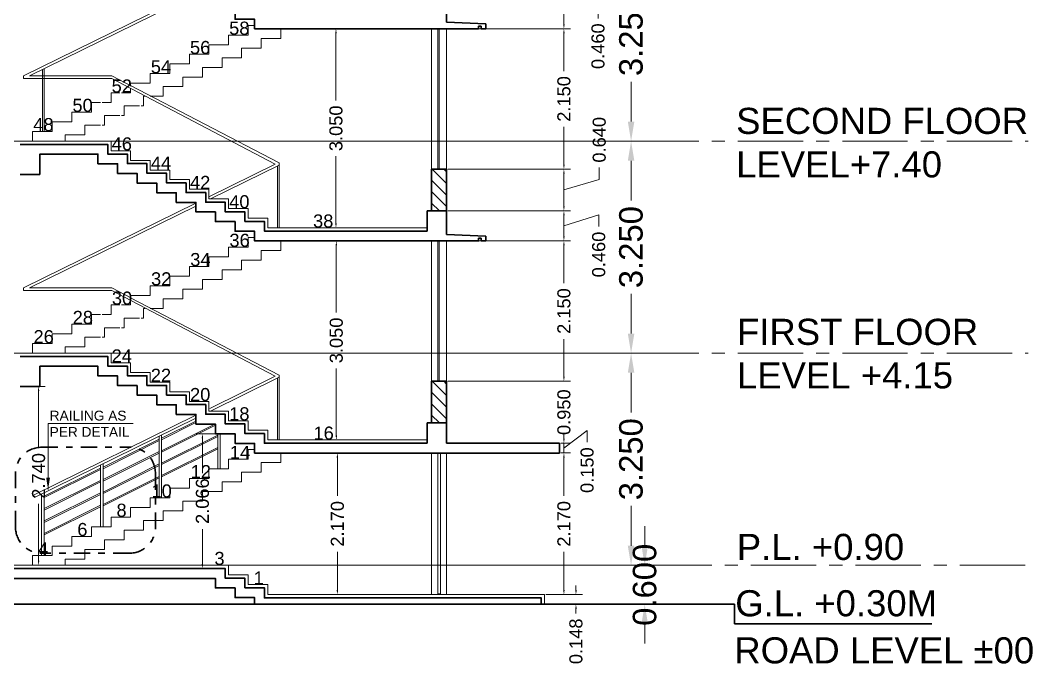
# Model space of a CAD drawing. Header units: millimetres. Extents: x 1898 to 3725, y 783 to 1532.
# Drawn here: x 2541.72 to 2557.22, y 918.64 to 928.5 of the extents above; entities that cross this region are included whole.
import ezdxf

# ---------------------------------------------------------------- set-up
doc = ezdxf.new("R2010")
doc.units = ezdxf.units.MM
doc.linetypes.add('CENTER', pattern=[2, 1.25, -0.25, 0.25, -0.25])
doc.linetypes.add('DASHDOT', pattern=[1, 0.5, -0.25, 0, -0.25])
doc.layers.get('Defpoints').update_dxf_attribs({"lineweight": 15})
for name, color, linetype, lineweight in [('DIM', 6, 'Continuous', 18), ('Door', 54, 'Continuous', 18), ('flooring', 1, 'Continuous', 18), ('GRID', 134, 'CENTER', 18), ('Hatch', 43, 'Continuous', 13), ('Railing', 23, 'Continuous', 13), ('rcc', 5, 'Continuous', 30), ('STAIRS', 10, 'Continuous', 18), ('TEXT', 7, 'Continuous', 15), ('Wall', 7, 'Continuous', 30), ('Window', 150, 'Continuous', 15), ('Window-Wall', 7, 'Continuous', 18)]:
    doc.layers.add(name, color=color, linetype=linetype, lineweight=lineweight)
doc.styles.add('DIM', font='arial.ttf', dxfattribs={"height": 0.5})
doc.styles.get("Standard").update_dxf_attribs({"font": 'arial.ttf', "height": 0.2})
doc.styles.add('Tabrej', font='arial.ttf')
doc.dimstyles.new('Current Dim style', dxfattribs={"dimscale": 0.3, "dimtxt": 0.2, "dimasz": 2, "dimexe": 0.18, "dimexo": 1, "dimgap": 0.09, "dimtad": 0, "dimzin": 0, "dimdsep": 46, "dimtxsty": 'Standard', "dimcen": 0.09, "dimclrd": 256, "dimclre": 256, "dimclrt": 7, "dimadec": 0, "dimazin": 0, "dimtfac": 1, "dimtofl": 0, "dimtmove": 2, "dimatfit": 3, "dimfxl": 0, "dimtolj": 1, "dimtzin": 0, "dimlwd": -1, "dimlwe": -1, "dimarcsym": 0})
doc.dimstyles.new('DIMEN', dxfattribs={"dimtxt": 0.3, "dimasz": 0.25, "dimexe": 0.18, "dimexo": 0.0625, "dimgap": 0.09, "dimtad": 0, "dimdec": 3, "dimzin": 0, "dimdsep": 46, "dimtxsty": 'Tabrej', "dimcen": 0, "dimclrd": 256, "dimclre": 256, "dimclrt": 7, "dimadec": 0, "dimazin": 0, "dimtfac": 1, "dimtdec": 3, "dimtofl": 0, "dimtmove": 0, "dimatfit": 1, "dimfxl": 0, "dimtolj": 1, "dimtzin": 0, "dimlwd": -1, "dimlwe": -1, "dimarcsym": 0})
doc.dimstyles.get("Standard").update_dxf_attribs({"dimtxt": 0.2, "dimasz": 0.07, "dimexe": 0.1, "dimexo": 0.02, "dimgap": 0.09, "dimtad": 0, "dimdec": 3, "dimzin": 0, "dimdsep": 46, "dimtxsty": 'Standard', "dimcen": 0.09, "dimclrd": 3, "dimclre": 3, "dimclrt": 7, "dimadec": 0, "dimazin": 0, "dimtfac": 1, "dimtdec": 3, "dimtofl": 0, "dimtmove": 0, "dimatfit": 3, "dimfxl": 0, "dimtolj": 1, "dimtzin": 0, "dimlwd": -1, "dimlwe": -1, "dimarcsym": 0})

# ---------------------------------------------------------------- blocks, each defined once
blk = doc.blocks.new('*D216')
at = {"layer": 'Defpoints', "color": 0, "lineweight": 15, "transparency": 16777216}
for p in [(2549.748, 919.697), (2550.228, 919.697), (2549.748, 919.549)]:
    blk.add_point(p, dxfattribs=at)
at = {"layer": 'DIM', "color": 3, "transparency": 16777216}
for p, q in [((2550.228, 919.767), (2550.228, 919.837)), ((2549.768, 919.697), (2550.328, 919.697)), ((2549.768, 919.549), (2550.328, 919.549)), ((2550.228, 919.479), (2550.228, 919.409))]:
    blk.add_line(p, q, dxfattribs=at)
at = {"layer": 'DIM', "color": 3, "lineweight": 15, "transparency": 16777216}
for points in [[(2550.217, 919.767), (2550.24, 919.767), (2550.228, 919.697)], [(2550.217, 919.479), (2550.24, 919.479), (2550.228, 919.549)]]:
    blk.add_solid(points, dxfattribs=at)
at = {"layer": 'DIM', "color": 7, "transparency": 16777216, "insert": (2550.228, 918.982), "char_height": 0.2, "attachment_point": 5, "rotation": 90}
blk.add_mtext('\\A1;0.148', dxfattribs=at)
blk = doc.blocks.new('*D217')
at = {"layer": 'Defpoints', "color": 0, "lineweight": 15, "transparency": 16777216}
for p in [(2549.978, 921.868), (2550.044, 921.868), (2549.748, 919.697)]:
    blk.add_point(p, dxfattribs=at)
at = {"layer": 'DIM', "color": 3, "transparency": 16777216}
for p, q in [((2549.998, 921.868), (2550.144, 921.868)), ((2550.044, 921.798), (2550.044, 921.211)), ((2550.044, 919.767), (2550.044, 920.353)), ((2549.768, 919.697), (2550.144, 919.697))]:
    blk.add_line(p, q, dxfattribs=at)
at = {"layer": 'DIM', "color": 3, "lineweight": 15, "transparency": 16777216}
for points in [[(2550.032, 921.798), (2550.055, 921.798), (2550.044, 921.868)], [(2550.032, 919.767), (2550.055, 919.767), (2550.044, 919.697)]]:
    blk.add_solid(points, dxfattribs=at)
at = {"layer": 'DIM', "color": 7, "transparency": 16777216, "insert": (2550.044, 920.782), "char_height": 0.2, "attachment_point": 5, "rotation": 90}
blk.add_mtext('\\A1;2.170', dxfattribs=at)
blk = doc.blocks.new('*D218')
at = {"layer": 'Defpoints', "color": 0, "lineweight": 15, "transparency": 16777216}
for p in [(2549.978, 922.018), (2550.044, 922.018), (2549.978, 921.868)]:
    blk.add_point(p, dxfattribs=at)
at = {"layer": 'DIM', "color": 3, "transparency": 16777216}
for p, q in [((2550.044, 921.943), (2550.399, 922.213)), ((2550.044, 922.088), (2550.044, 922.158)), ((2550.399, 922.213), (2550.399, 922.033)), ((2549.998, 922.018), (2550.144, 922.018)), ((2550.044, 921.868), (2550.044, 922.018)), ((2549.998, 921.868), (2550.144, 921.868)), ((2550.044, 921.798), (2550.044, 921.728))]:
    blk.add_line(p, q, dxfattribs=at)
at = {"layer": 'DIM', "color": 3, "lineweight": 15, "transparency": 16777216}
for points in [[(2550.032, 922.088), (2550.055, 922.088), (2550.044, 922.018)], [(2550.032, 921.798), (2550.055, 921.798), (2550.044, 921.868)]]:
    blk.add_solid(points, dxfattribs=at)
at = {"layer": 'DIM', "color": 7, "transparency": 16777216, "insert": (2550.399, 921.605), "char_height": 0.2, "attachment_point": 5, "rotation": 90}
blk.add_mtext('\\A1;0.150', dxfattribs=at)
blk = doc.blocks.new('*D219')
at = {"layer": 'Defpoints', "color": 0, "lineweight": 15, "transparency": 16777216}
for p in [(2548.248, 922.968), (2550.044, 922.968), (2549.978, 922.018)]:
    blk.add_point(p, dxfattribs=at)
at = {"layer": 'DIM', "color": 3, "transparency": 16777216}
for p, q in [((2550.044, 923.038), (2550.044, 923.108)), ((2548.268, 922.968), (2550.144, 922.968)), ((2549.998, 922.018), (2550.144, 922.018)), ((2550.044, 921.948), (2550.044, 921.878))]:
    blk.add_line(p, q, dxfattribs=at)
at = {"layer": 'DIM', "color": 3, "lineweight": 15, "transparency": 16777216}
for points in [[(2550.032, 923.038), (2550.055, 923.038), (2550.044, 922.968)], [(2550.032, 921.948), (2550.055, 921.948), (2550.044, 922.018)]]:
    blk.add_solid(points, dxfattribs=at)
at = {"layer": 'DIM', "color": 7, "transparency": 16777216, "insert": (2550.044, 922.493), "char_height": 0.2, "attachment_point": 5, "rotation": 90}
blk.add_mtext('\\A1;0.950', dxfattribs=at)
blk = doc.blocks.new('*D220')
at = {"layer": 'Defpoints', "color": 0, "lineweight": 15, "transparency": 16777216}
for p in [(2548.248, 925.118), (2550.044, 925.118), (2548.248, 922.968)]:
    blk.add_point(p, dxfattribs=at)
at = {"layer": 'DIM', "color": 3, "transparency": 16777216}
for p, q in [((2548.268, 925.118), (2550.144, 925.118)), ((2550.044, 925.048), (2550.044, 924.471)), ((2550.044, 923.038), (2550.044, 923.614)), ((2548.268, 922.968), (2550.144, 922.968))]:
    blk.add_line(p, q, dxfattribs=at)
at = {"layer": 'DIM', "color": 3, "lineweight": 15, "transparency": 16777216}
for points in [[(2550.032, 925.048), (2550.055, 925.048), (2550.044, 925.118)], [(2550.032, 923.038), (2550.055, 923.038), (2550.044, 922.968)]]:
    blk.add_solid(points, dxfattribs=at)
at = {"layer": 'DIM', "color": 7, "transparency": 16777216, "insert": (2550.044, 924.043), "char_height": 0.2, "attachment_point": 5, "rotation": 90}
blk.add_mtext('\\A1;2.150', dxfattribs=at)
blk = doc.blocks.new('*D221')
at = {"layer": 'Defpoints', "color": 0, "lineweight": 15, "transparency": 16777216}
for p in [(2548.248, 925.578), (2550.044, 925.578), (2548.248, 925.118)]:
    blk.add_point(p, dxfattribs=at)
at = {"layer": 'DIM', "color": 3, "transparency": 16777216}
for p, q in [((2548.268, 925.578), (2550.144, 925.578)), ((2550.044, 925.348), (2550.577, 925.516)), ((2550.044, 925.188), (2550.044, 925.508)), ((2550.577, 925.516), (2550.577, 925.336)), ((2548.268, 925.118), (2550.144, 925.118))]:
    blk.add_line(p, q, dxfattribs=at)
at = {"layer": 'DIM', "color": 3, "lineweight": 15, "transparency": 16777216}
for points in [[(2550.032, 925.508), (2550.055, 925.508), (2550.044, 925.578)], [(2550.032, 925.188), (2550.055, 925.188), (2550.044, 925.118)]]:
    blk.add_solid(points, dxfattribs=at)
at = {"layer": 'DIM', "color": 7, "transparency": 16777216, "insert": (2550.577, 924.909), "char_height": 0.2, "attachment_point": 5, "rotation": 90}
blk.add_mtext('\\A1;0.460', dxfattribs=at)
blk = doc.blocks.new('*D222')
at = {"layer": 'Defpoints', "color": 0, "lineweight": 15, "transparency": 16777216}
for p in [(2548.248, 926.218), (2550.044, 926.218), (2548.248, 925.578)]:
    blk.add_point(p, dxfattribs=at)
at = {"layer": 'DIM', "color": 3, "transparency": 16777216}
for p, q in [((2548.268, 926.218), (2550.144, 926.218)), ((2550.585, 926.06), (2550.585, 926.24)), ((2550.044, 925.648), (2550.044, 926.148)), ((2550.044, 925.898), (2550.585, 926.06)), ((2548.268, 925.578), (2550.144, 925.578))]:
    blk.add_line(p, q, dxfattribs=at)
at = {"layer": 'DIM', "color": 3, "lineweight": 15, "transparency": 16777216}
for points in [[(2550.032, 926.148), (2550.055, 926.148), (2550.044, 926.218)], [(2550.032, 925.648), (2550.055, 925.648), (2550.044, 925.578)]]:
    blk.add_solid(points, dxfattribs=at)
at = {"layer": 'DIM', "color": 7, "transparency": 16777216, "insert": (2550.585, 926.667), "char_height": 0.2, "attachment_point": 5, "rotation": 90}
blk.add_mtext('\\A1;0.640', dxfattribs=at)
blk = doc.blocks.new('*D223')
at = {"layer": 'Defpoints', "color": 0, "lineweight": 15, "transparency": 16777216}
for p in [(2548.248, 928.368), (2550.044, 928.368), (2548.248, 926.218)]:
    blk.add_point(p, dxfattribs=at)
at = {"layer": 'DIM', "color": 3, "transparency": 16777216}
for p, q in [((2548.268, 928.368), (2550.144, 928.368)), ((2550.044, 928.298), (2550.044, 927.721)), ((2550.044, 926.288), (2550.044, 926.864)), ((2548.268, 926.218), (2550.144, 926.218))]:
    blk.add_line(p, q, dxfattribs=at)
at = {"layer": 'DIM', "color": 3, "lineweight": 15, "transparency": 16777216}
for points in [[(2550.032, 928.298), (2550.055, 928.298), (2550.044, 928.368)], [(2550.032, 926.288), (2550.055, 926.288), (2550.044, 926.218)]]:
    blk.add_solid(points, dxfattribs=at)
at = {"layer": 'DIM', "color": 7, "transparency": 16777216, "insert": (2550.044, 927.293), "char_height": 0.2, "attachment_point": 5, "rotation": 90}
blk.add_mtext('\\A1;2.150', dxfattribs=at)
blk = doc.blocks.new('*D224')
at = {"layer": 'Defpoints', "color": 0, "lineweight": 15, "transparency": 16777216}
for p in [(2548.248, 928.828), (2550.044, 928.828), (2548.248, 928.368)]:
    blk.add_point(p, dxfattribs=at)
at = {"layer": 'DIM', "color": 3, "transparency": 16777216}
for p, q in [((2548.268, 928.828), (2550.144, 928.828)), ((2550.044, 928.438), (2550.044, 928.758)), ((2550.044, 928.598), (2550.566, 928.708)), ((2550.566, 928.708), (2550.566, 928.528)), ((2548.268, 928.368), (2550.144, 928.368))]:
    blk.add_line(p, q, dxfattribs=at)
at = {"layer": 'DIM', "color": 3, "lineweight": 15, "transparency": 16777216}
for points in [[(2550.032, 928.758), (2550.055, 928.758), (2550.044, 928.828)], [(2550.032, 928.438), (2550.055, 928.438), (2550.044, 928.368)]]:
    blk.add_solid(points, dxfattribs=at)
at = {"layer": 'DIM', "color": 7, "transparency": 16777216, "insert": (2550.566, 928.101), "char_height": 0.2, "attachment_point": 5, "rotation": 90}
blk.add_mtext('\\A1;0.460', dxfattribs=at)
blk = doc.blocks.new('*D231')
at = {"layer": 'Defpoints', "color": 0, "lineweight": 15, "transparency": 16777216}
for p in [(2544.908, 920.147), (2551.281, 920.147), (2550.775, 919.549)]:
    blk.add_point(p, dxfattribs=at)
at = {"layer": 'DIM', "transparency": 16777216}
for p, q in [((2551.281, 920.447), (2551.281, 920.747)), ((2544.983, 920.147), (2551.497, 920.147)), ((2550.85, 919.549), (2551.497, 919.549)), ((2551.281, 919.249), (2551.281, 918.949))]:
    blk.add_line(p, q, dxfattribs=at)
at = {"layer": 'DIM', "lineweight": 15, "transparency": 16777216}
for points in [[(2551.231, 920.447), (2551.331, 920.447), (2551.281, 920.147)], [(2551.231, 919.249), (2551.331, 919.249), (2551.281, 919.549)]]:
    blk.add_solid(points, dxfattribs=at)
at = {"layer": 'DIM', "color": 7, "transparency": 16777216, "insert": (2551.281, 919.848), "char_height": 0.36, "attachment_point": 5, "rotation": 90, "style": 'Tabrej'}
blk.add_mtext('\\A1;0.600', dxfattribs=at)
blk = doc.blocks.new('*D238')
at = {"layer": 'Defpoints', "color": 0, "lineweight": 15, "transparency": 16777216}
for p in [(2546.518, 928.368), (2546.518, 925.318), (2546.553, 925.318)]:
    blk.add_point(p, dxfattribs=at)
at = {"layer": 'DIM', "color": 3, "transparency": 16777216}
for p, q in [((2546.538, 928.368), (2546.653, 928.368)), ((2546.553, 928.298), (2546.553, 927.27)), ((2546.553, 925.388), (2546.553, 926.415)), ((2546.538, 925.318), (2546.653, 925.318))]:
    blk.add_line(p, q, dxfattribs=at)
at = {"layer": 'DIM', "color": 3, "lineweight": 15, "transparency": 16777216}
for points in [[(2546.541, 928.298), (2546.564, 928.298), (2546.553, 928.368)], [(2546.541, 925.388), (2546.564, 925.388), (2546.553, 925.318)]]:
    blk.add_solid(points, dxfattribs=at)
at = {"layer": 'DIM', "color": 7, "transparency": 16777216, "insert": (2546.553, 926.843), "char_height": 0.2, "attachment_point": 5, "rotation": 90}
blk.add_mtext('\\A1;3.050', dxfattribs=at)
blk = doc.blocks.new('*D239')
at = {"layer": 'Defpoints', "color": 0, "lineweight": 15, "transparency": 16777216}
for p in [(2546.552, 925.118), (2546.552, 922.068), (2546.558, 922.068)]:
    blk.add_point(p, dxfattribs=at)
at = {"layer": 'DIM', "color": 3, "transparency": 16777216}
for p, q in [((2546.572, 925.118), (2546.658, 925.118)), ((2546.558, 925.048), (2546.558, 924.02)), ((2546.558, 922.138), (2546.558, 923.165)), ((2546.572, 922.068), (2546.658, 922.068))]:
    blk.add_line(p, q, dxfattribs=at)
at = {"layer": 'DIM', "color": 3, "lineweight": 15, "transparency": 16777216}
for points in [[(2546.547, 925.048), (2546.57, 925.048), (2546.558, 925.118)], [(2546.547, 922.138), (2546.57, 922.138), (2546.558, 922.068)]]:
    blk.add_solid(points, dxfattribs=at)
at = {"layer": 'DIM', "color": 7, "transparency": 16777216, "insert": (2546.558, 923.593), "char_height": 0.2, "attachment_point": 5, "rotation": 90}
blk.add_mtext('\\A1;3.050', dxfattribs=at)
blk = doc.blocks.new('*D240')
at = {"layer": 'Defpoints', "color": 0, "lineweight": 15, "transparency": 16777216}
for p in [(2544.508, 922.163), (2544.858, 922.163), (2544.858, 920.097)]:
    blk.add_point(p, dxfattribs=at)
at = {"layer": 'DIM', "color": 3, "transparency": 16777216}
for p, q in [((2544.838, 922.163), (2544.408, 922.163)), ((2544.508, 922.093), (2544.508, 921.559)), ((2544.508, 920.167), (2544.508, 920.701)), ((2544.838, 920.097), (2544.408, 920.097))]:
    blk.add_line(p, q, dxfattribs=at)
at = {"layer": 'DIM', "color": 3, "lineweight": 15, "transparency": 16777216}
for points in [[(2544.496, 922.093), (2544.519, 922.093), (2544.508, 922.163)], [(2544.496, 920.167), (2544.519, 920.167), (2544.508, 920.097)]]:
    blk.add_solid(points, dxfattribs=at)
at = {"layer": 'DIM', "color": 7, "transparency": 16777216, "insert": (2544.508, 921.13), "char_height": 0.2, "attachment_point": 5, "rotation": 90}
blk.add_mtext('\\A1;2.066', dxfattribs=at)
blk = doc.blocks.new('*D241')
at = {"layer": 'Defpoints', "color": 0, "lineweight": 15, "transparency": 16777216}
for p in [(2546.567, 921.868), (2546.567, 919.697), (2546.575, 919.697)]:
    blk.add_point(p, dxfattribs=at)
at = {"layer": 'DIM', "color": 3, "transparency": 16777216}
for p, q in [((2546.587, 921.868), (2546.675, 921.868)), ((2546.575, 921.798), (2546.575, 921.211)), ((2546.575, 919.767), (2546.575, 920.353)), ((2546.587, 919.697), (2546.675, 919.697))]:
    blk.add_line(p, q, dxfattribs=at)
at = {"layer": 'DIM', "color": 3, "lineweight": 15, "transparency": 16777216}
for points in [[(2546.563, 921.798), (2546.586, 921.798), (2546.575, 921.868)], [(2546.563, 919.767), (2546.586, 919.767), (2546.575, 919.697)]]:
    blk.add_solid(points, dxfattribs=at)
at = {"layer": 'DIM', "color": 7, "transparency": 16777216, "insert": (2546.575, 920.782), "char_height": 0.2, "attachment_point": 5, "rotation": 90}
blk.add_mtext('\\A1;2.170', dxfattribs=at)
blk = doc.blocks.new('*D242')
at = {"layer": 'Defpoints', "color": 0, "lineweight": 15, "transparency": 16777216}
for p in [(2541.908, 922.887), (2541.999, 922.887), (2541.908, 920.147)]:
    blk.add_point(p, dxfattribs=at)
at = {"layer": 'DIM', "color": 3, "transparency": 16777216}
for p, q in [((2541.928, 922.887), (2542.099, 922.887)), ((2541.999, 922.817), (2541.999, 921.946)), ((2541.999, 920.217), (2541.999, 921.088)), ((2541.928, 920.147), (2542.099, 920.147))]:
    blk.add_line(p, q, dxfattribs=at)
at = {"layer": 'DIM', "color": 3, "lineweight": 15, "transparency": 16777216}
for points in [[(2541.987, 922.817), (2542.01, 922.817), (2541.999, 922.887)], [(2541.987, 920.217), (2542.01, 920.217), (2541.999, 920.147)]]:
    blk.add_solid(points, dxfattribs=at)
at = {"layer": 'DIM', "color": 7, "transparency": 16777216, "insert": (2541.999, 921.517), "char_height": 0.2, "attachment_point": 5, "rotation": 90}
blk.add_mtext('\\A1;2.740', dxfattribs=at)
blk = doc.blocks.new('*D298')
at = {"layer": 'Defpoints', "color": 0, "lineweight": 15, "transparency": 16777216}
for p in [(2543.108, 923.397), (2551.072, 923.397), (2544.908, 920.147)]:
    blk.add_point(p, dxfattribs=at)
at = {"layer": 'DIM', "transparency": 16777216}
for p, q in [((2543.183, 923.397), (2551.288, 923.397)), ((2551.072, 923.097), (2551.072, 922.487)), ((2551.072, 920.447), (2551.072, 921.057)), ((2544.983, 920.147), (2551.288, 920.147))]:
    blk.add_line(p, q, dxfattribs=at)
at = {"layer": 'DIM', "lineweight": 15, "transparency": 16777216}
for points in [[(2551.022, 923.097), (2551.122, 923.097), (2551.072, 923.397)], [(2551.022, 920.447), (2551.122, 920.447), (2551.072, 920.147)]]:
    blk.add_solid(points, dxfattribs=at)
at = {"layer": 'DIM', "color": 7, "transparency": 16777216, "insert": (2551.072, 921.772), "char_height": 0.36, "attachment_point": 5, "rotation": 90, "style": 'Tabrej'}
blk.add_mtext('\\A1;3.250', dxfattribs=at)
blk = doc.blocks.new('*D299')
at = {"layer": 'Defpoints', "color": 0, "lineweight": 15, "transparency": 16777216}
for p in [(2543.108, 926.647), (2551.072, 926.647), (2543.108, 923.397)]:
    blk.add_point(p, dxfattribs=at)
at = {"layer": 'DIM', "transparency": 16777216}
for p, q in [((2543.183, 926.647), (2551.288, 926.647)), ((2551.072, 926.347), (2551.072, 925.737)), ((2551.072, 923.697), (2551.072, 924.307)), ((2543.183, 923.397), (2551.288, 923.397))]:
    blk.add_line(p, q, dxfattribs=at)
at = {"layer": 'DIM', "lineweight": 15, "transparency": 16777216}
for points in [[(2551.022, 926.347), (2551.122, 926.347), (2551.072, 926.647)], [(2551.022, 923.697), (2551.122, 923.697), (2551.072, 923.397)]]:
    blk.add_solid(points, dxfattribs=at)
at = {"layer": 'DIM', "color": 7, "transparency": 16777216, "insert": (2551.072, 925.022), "char_height": 0.36, "attachment_point": 5, "rotation": 90, "style": 'Tabrej'}
blk.add_mtext('\\A1;3.250', dxfattribs=at)
blk = doc.blocks.new('*D300')
at = {"layer": 'Defpoints', "color": 0, "lineweight": 15, "transparency": 16777216}
for p in [(2543.108, 929.897), (2551.072, 929.897), (2543.108, 926.647)]:
    blk.add_point(p, dxfattribs=at)
at = {"layer": 'DIM', "transparency": 16777216}
for p, q in [((2543.183, 929.897), (2551.288, 929.897)), ((2551.072, 929.597), (2551.072, 928.987)), ((2551.072, 926.947), (2551.072, 927.557)), ((2543.183, 926.647), (2551.288, 926.647))]:
    blk.add_line(p, q, dxfattribs=at)
at = {"layer": 'DIM', "lineweight": 15, "transparency": 16777216}
for points in [[(2551.022, 929.597), (2551.122, 929.597), (2551.072, 929.897)], [(2551.022, 926.947), (2551.122, 926.947), (2551.072, 926.647)]]:
    blk.add_solid(points, dxfattribs=at)
at = {"layer": 'DIM', "color": 7, "transparency": 16777216, "insert": (2551.072, 928.272), "char_height": 0.36, "attachment_point": 5, "rotation": 90, "style": 'Tabrej'}
blk.add_mtext('\\A1;3.250', dxfattribs=at)

msp = doc.modelspace()

# ---------------------------------------------------------------- hatches: boundary and pattern name
at = {"layer": 'Hatch', "ltscale": 0.05}
h = msp.add_hatch(dxfattribs=at)
h.set_pattern_fill('ANSI31', color=256)
h.set_pattern_definition([(135, (8349.57884, 1386.80318), (0.0883883476, 0.0883883476), [])])
h.paths.add_polyline_path([(2548.0176, 925.5775), (2548.2476, 925.5775), (2548.2476, 926.2175), (2548.0176, 926.2175)])
h = msp.add_hatch(dxfattribs=at)
h.set_pattern_fill('ANSI31', color=256)
h.set_pattern_definition([(135, (8349.57884, 1383.55318), (0.0883883476, 0.0883883476), [])])
h.paths.add_polyline_path([(2548.0176, 922.3275), (2548.2476, 922.3275), (2548.2476, 922.9675), (2548.0176, 922.9675)])

# ---------------------------------------------------------------- linework, layer by layer
at = {"layer": 'Door', "linetype": 'Continuous', "ltscale": 0.05}
for p, q in [((2548.1126, 921.8675), (2548.1126, 919.7071)), ((2548.1526, 921.8675), (2548.1526, 919.7071))]:
    msp.add_line(p, q, dxfattribs=at)
at = {"layer": 'Door'}
msp.add_line((2548.1126, 919.7071), (2548.1526, 919.7071), dxfattribs=at)
at = {"layer": 'flooring'}
for points in [[(2541.0846, 926.6471), (2543.1076, 926.6471), (2543.1076, 926.4993), (2543.4076, 926.4993), (2543.4076, 926.3516), (2543.7076, 926.3516), (2543.7076, 926.2039), (2544.0076, 926.2039), (2544.0076, 926.0562), (2544.3076, 926.0562), (2544.3076, 925.9084), (2544.6076, 925.9084), (2544.6076, 925.7607), (2544.9076, 925.7607), (2544.9076, 925.613), (2545.2076, 925.613), (2545.2076, 925.4652), (2545.5076, 925.4652), (2545.5076, 925.3175), (2545.8076, 925.3175), (2547.9476, 925.3175)], [(2541.0846, 923.3971), (2543.1076, 923.3971), (2543.1076, 923.2493), (2543.4076, 923.2493), (2543.4076, 923.1016), (2543.7076, 923.1016), (2543.7076, 922.9539), (2544.0076, 922.9539), (2544.0076, 922.8062), (2544.3076, 922.8062), (2544.3076, 922.6584), (2544.6076, 922.6584), (2544.6076, 922.5107), (2544.9076, 922.5107), (2544.9076, 922.363), (2545.2076, 922.363), (2545.2076, 922.2152), (2545.5076, 922.2152), (2545.5076, 922.0675), (2545.8076, 922.0675), (2547.9476, 922.0675)], [(2549.7476, 919.5493), (2549.7476, 919.6971), (2545.5076, 919.6971), (2545.5076, 919.8516), (2545.2076, 919.8516), (2545.2076, 919.9993), (2544.9076, 919.9993), (2544.9076, 920.1471), (2541.9076, 920.1471)]]:
    msp.add_lwpolyline(points, dxfattribs=at)
at = {"layer": 'GRID', "ltscale": 5}
msp.add_line((2538.0677, 926.6471), (2551.8592, 926.6471), dxfattribs=at)
at = {"layer": 'GRID', "ltscale": 0.8}
for p, q in [((2543.1076, 926.6471), (2557.1553, 926.6471)), ((2543.1076, 923.3971), (2557.1553, 923.3971)), ((2544.9076, 920.1471), (2557.1553, 920.1493))]:
    msp.add_line(p, q, dxfattribs=at)
at = {"layer": 'Hatch', "color": 40, "linetype": 'DASHDOT', "lineweight": 30, "ltscale": 0.5}
msp.add_lwpolyline([(2542.0452, 921.9557), (2543.3883, 921.9557, -0.4142136), (2543.7883, 921.5557), (2543.7883, 920.7312, -0.4142136), (2543.3883, 920.3312), (2542.0452, 920.3312, -0.4142136), (2541.6452, 920.7312), (2541.6452, 921.5557, -0.4142136)], format="xyb", close=True, dxfattribs=at)
at = {"layer": 'Railing'}
for p, q in [((2541.7691, 927.6471), (2544.4076, 928.9463)), ((2541.8596, 927.6471), (2544.4076, 928.9017)), ((2542.0566, 926.7948), (2542.0566, 927.744)), ((2542.0816, 926.7948), (2542.0816, 927.7564)), ((2541.7691, 927.6471), (2541.7691, 927.6071)), ((2543.1191, 927.6071), (2541.7691, 927.6071)), ((2543.1191, 927.6471), (2541.8596, 927.6471)), ((2543.1191, 927.6471), (2543.4191, 927.4907)), ((2543.1191, 927.6071), (2545.6238, 926.2952)), ((2543.1191, 927.6071), (2543.4191, 927.4499)), ((2543.4076, 927.4967), (2545.6816, 926.3114)), ((2544.6076, 925.7948), (2545.6238, 926.2952)), ((2544.6289, 925.7607), (2545.6816, 926.2791)), ((2545.6566, 925.3175), (2545.6566, 926.2668)), ((2545.6816, 925.3175), (2545.6816, 926.3114)), ((2541.7691, 924.3971), (2544.4076, 925.6963)), ((2541.8596, 924.3971), (2544.4076, 925.6517)), ((2541.7691, 924.3971), (2541.7691, 924.3571)), ((2543.1191, 924.3571), (2541.7691, 924.3571)), ((2543.1191, 924.3971), (2541.8596, 924.3971)), ((2543.1191, 924.3971), (2543.4191, 924.2407)), ((2543.1191, 924.3571), (2543.4191, 924.1999)), ((2543.4076, 924.2467), (2545.6816, 923.0614)), ((2543.4191, 924.1999), (2545.6238, 923.0452)), ((2544.6191, 922.5505), (2545.6238, 923.0452)), ((2544.6289, 922.5107), (2545.6816, 923.0291)), ((2545.6566, 922.0675), (2545.6566, 923.0168)), ((2545.6816, 922.0675), (2545.6816, 923.0614)), ((2541.9191, 921.2209), (2544.4076, 922.4463)), ((2541.9368, 921.185), (2544.4076, 922.4017)), ((2543.8816, 921.1812), (2543.8816, 922.1427)), ((2544.7416, 921.6231), (2544.7416, 922.163)), ((2544.7781, 921.6254), (2544.7781, 922.163)), ((2543.8451, 921.1788), (2543.8451, 922.1281)), ((2542.9451, 920.738), (2542.9451, 921.6872)), ((2542.9851, 920.738), (2542.9851, 921.6995)), ((2541.9368, 921.185), (2541.9191, 921.2209)), ((2542.0451, 920.2948), (2542.0451, 921.244)), ((2542.0851, 920.2948), (2542.0851, 921.2564))]:
    msp.add_line(p, q, dxfattribs=at)
at = {"layer": 'Railing', "ltscale": 0.05}
for points in [[(2544.4076, 922.3559), (2543.8816, 922.0929), (2543.8816, 922.0705), (2544.4076, 922.3335)], [(2544.6974, 922.3107), (2543.8816, 921.9028), (2543.8816, 921.8804), (2544.7191, 922.2992)]]:
    msp.add_lwpolyline(points, dxfattribs=at)
for points in [[(2544.7416, 922.1427), (2543.8816, 921.7127), (2543.8816, 921.6904), (2544.7416, 922.1204)], [(2543.8451, 922.0797), (2542.9851, 921.6497), (2542.9851, 921.6273), (2543.8451, 922.0573)], [(2543.8451, 921.8896), (2542.9851, 921.4596), (2542.9851, 921.4372), (2543.8451, 921.8672)], [(2544.7416, 921.9527), (2543.8816, 921.5227), (2543.8816, 921.5003), (2544.7416, 921.9303)], [(2543.8451, 921.6995), (2542.9851, 921.2695), (2542.9851, 921.2472), (2543.8451, 921.6772)], [(2542.9451, 921.6365), (2542.0851, 921.2065), (2542.0851, 921.1841), (2542.9451, 921.6141)], [(2542.9451, 921.4464), (2542.0851, 921.0164), (2542.0851, 920.9941), (2542.9451, 921.4241)], [(2543.8451, 921.5095), (2542.9851, 921.0795), (2542.9851, 921.0571), (2543.8451, 921.4871)], [(2542.9451, 921.2564), (2542.0851, 920.8264), (2542.0851, 920.804), (2542.9451, 921.234)], [(2542.9451, 921.0663), (2542.0851, 920.6363), (2542.0851, 920.6139), (2542.9451, 921.0439)]]:
    msp.add_lwpolyline(points, close=True, dxfattribs=at)
at = {"layer": 'rcc'}
for p, q in [((2548.2476, 928.8275), (2548.2476, 928.4675)), ((2548.8476, 928.4425), (2548.2476, 928.4675)), ((2548.7776, 928.4075), (2548.7376, 928.4075)), ((2548.7776, 928.3675), (2548.7776, 928.4075)), ((2548.7776, 928.3675), (2548.8476, 928.3675)), ((2548.8476, 928.3675), (2548.8476, 928.4425)), ((2541.7177, 926.1371), (2542.0177, 926.1371)), ((2547.9476, 925.2675), (2547.9476, 925.5775)), ((2547.9476, 925.5775), (2548.2476, 925.5775)), ((2548.2476, 925.5775), (2548.2476, 925.2175)), ((2548.8476, 925.1925), (2548.2476, 925.2175)), ((2548.7776, 925.1575), (2548.7376, 925.1575)), ((2548.7776, 925.1175), (2548.7776, 925.1575)), ((2548.7776, 925.1175), (2548.8476, 925.1175)), ((2548.8476, 925.1175), (2548.8476, 925.1925)), ((2541.7177, 922.8871), (2542.0177, 922.8871)), ((2547.9476, 922.0175), (2547.9476, 922.3275)), ((2547.9476, 922.3275), (2548.2476, 922.3275)), ((2549.9776, 922.0175), (2548.2476, 922.0175)), ((2549.9776, 921.8675), (2549.9776, 922.0175)), ((2548.2476, 921.8675), (2549.9776, 921.8675))]:
    msp.add_line(p, q, dxfattribs=at)
for points in [[(2542.0177, 929.3871), (2542.0177, 929.6971), (2542.9076, 929.6971), (2542.9076, 929.5493), (2543.2076, 929.5493), (2543.2076, 929.4016), (2543.5076, 929.4016), (2543.5076, 929.2539), (2543.8076, 929.2539), (2543.8076, 929.1062), (2544.1076, 929.1062), (2544.1076, 928.9584), (2544.4076, 928.9584), (2544.4076, 928.8107), (2544.7076, 928.8107), (2544.7076, 928.663), (2545.0076, 928.663), (2545.0076, 928.5152), (2545.3076, 928.5152), (2545.3076, 928.3675), (2545.8076, 928.3675), (2547.9605, 928.3675)], [(2547.9476, 928.3675), (2548.7376, 928.3675), (2548.7376, 928.4075)], [(2541.7177, 926.5971), (2543.0576, 926.5971), (2543.0576, 926.4493), (2543.3576, 926.4493), (2543.3576, 926.3016), (2543.6576, 926.3016), (2543.6576, 926.1539), (2543.9576, 926.1539), (2543.9576, 926.0062), (2544.2576, 926.0062), (2544.2576, 925.8584), (2544.5576, 925.8584), (2544.5576, 925.7107), (2544.8576, 925.7107), (2544.8576, 925.563), (2545.1576, 925.563), (2545.1576, 925.4152), (2545.4576, 925.4152), (2545.4576, 925.2675), (2545.8076, 925.2675), (2547.9476, 925.2675)], [(2542.0177, 926.1371), (2542.0177, 926.4471), (2542.9076, 926.4471), (2542.9076, 926.2993), (2543.2076, 926.2993), (2543.2076, 926.1516), (2543.5076, 926.1516), (2543.5076, 926.0039), (2543.8076, 926.0039), (2543.8076, 925.8562), (2544.1076, 925.8562), (2544.1076, 925.7084), (2544.4076, 925.7084), (2544.4076, 925.5607), (2544.7076, 925.5607), (2544.7076, 925.413), (2545.0076, 925.413), (2545.0076, 925.2652), (2545.3076, 925.2652), (2545.3076, 925.1175), (2545.8076, 925.1175), (2547.9605, 925.1175)], [(2547.9476, 925.1175), (2548.7376, 925.1175), (2548.7376, 925.1575)], [(2541.7177, 923.3471), (2543.0576, 923.3471), (2543.0576, 923.1993), (2543.3576, 923.1993), (2543.3576, 923.0516), (2543.6576, 923.0516), (2543.6576, 922.9039), (2543.9576, 922.9039), (2543.9576, 922.7562), (2544.2576, 922.7562), (2544.2576, 922.6084), (2544.5576, 922.6084), (2544.5576, 922.4607), (2544.8576, 922.4607), (2544.8576, 922.313), (2545.1576, 922.313), (2545.1576, 922.1652), (2545.4576, 922.1652), (2545.4576, 922.0175), (2545.8076, 922.0175), (2547.9476, 922.0175)], [(2542.0177, 922.8871), (2542.0177, 923.1971), (2542.9076, 923.1971), (2542.9076, 923.0493), (2543.2076, 923.0493), (2543.2076, 922.9016), (2543.5076, 922.9016), (2543.5076, 922.7539), (2543.8076, 922.7539), (2543.8076, 922.6062), (2544.1076, 922.6062), (2544.1076, 922.4584), (2544.4076, 922.4584), (2544.4076, 922.3107), (2544.7076, 922.3107), (2544.7076, 922.163), (2545.0076, 922.163), (2545.0076, 922.0152), (2545.3076, 922.0152), (2545.3076, 921.8675), (2545.8076, 921.8675), (2547.9476, 921.8675)], [(2548.2476, 922.0175), (2548.2476, 922.3275)], [(2547.9476, 921.8675), (2548.2476, 921.8675)], [(2549.6976, 919.5493), (2549.6976, 919.6471), (2545.4576, 919.6471), (2545.4576, 919.8016), (2545.1576, 919.8016), (2545.1576, 919.9493), (2544.8576, 919.9493), (2544.8576, 920.0971), (2537.9077, 920.0971)], [(2549.7476, 919.5493), (2545.3076, 919.5493), (2545.3076, 919.6516), (2545.0076, 919.6516), (2545.0076, 919.7993), (2544.7076, 919.7993), (2544.7076, 919.9471), (2537.9077, 919.9471)]]:
    msp.add_lwpolyline(points, dxfattribs=at)
at = {"layer": 'STAIRS'}
for points in [[(2545.3076, 928.4198), (2545.2076, 928.4198), (2545.2076, 928.2721), (2544.9076, 928.2721), (2544.9076, 928.1243), (2544.6076, 928.1243), (2544.6076, 927.9766), (2544.3076, 927.9766), (2544.3076, 927.8289), (2544.0076, 927.8289), (2544.0076, 927.6812), (2543.7076, 927.6812), (2543.7076, 927.5334), (2543.4076, 927.5334), (2543.4076, 927.4907)], [(2545.7076, 928.3675), (2545.7076, 928.2198), (2545.4076, 928.2198), (2545.4076, 928.0721), (2545.1076, 928.0721), (2545.1076, 927.9243), (2544.8076, 927.9243), (2544.8076, 927.7766), (2544.5076, 927.7766), (2544.5076, 927.6289), (2544.2076, 927.6289), (2544.2076, 927.4812), (2543.9076, 927.4812), (2543.9076, 927.3334), (2543.7093, 927.3334)], [(2543.4076, 927.4499), (2543.4076, 927.3857), (2543.2701, 927.3857)], [(2543.2451, 927.3857), (2543.1076, 927.3857), (2543.1076, 927.238), (2542.9701, 927.238)], [(2543.6301, 927.3334), (2543.6076, 927.3334), (2543.6076, 927.1857), (2543.5701, 927.1857)], [(2542.9451, 927.238), (2542.8076, 927.238), (2542.8076, 927.238), (2542.8076, 927.0902), (2542.5076, 927.0902), (2542.5076, 926.9425), (2542.2076, 926.9425), (2542.2076, 926.7948), (2541.9076, 926.7948), (2541.9076, 926.6471), (2538.0677, 926.6471), (2538.0677, 926.5971)], [(2543.5451, 927.1857), (2543.3076, 927.1857), (2543.3076, 927.038), (2543.2701, 927.038)], [(2543.2451, 927.038), (2543.0076, 927.038), (2543.0076, 926.8902), (2542.9701, 926.8902)], [(2542.9451, 926.8902), (2542.7076, 926.8902), (2542.7076, 926.7425), (2542.4076, 926.7425), (2542.4076, 926.6471)], [(2545.3076, 925.1698), (2545.2076, 925.1698), (2545.2076, 925.0221), (2544.9076, 925.0221), (2544.9076, 924.8743), (2544.6076, 924.8743), (2544.6076, 924.7266), (2544.3076, 924.7266), (2544.3076, 924.5789), (2544.0076, 924.5789), (2544.0076, 924.4312), (2543.7076, 924.4312), (2543.7076, 924.2834), (2543.4076, 924.2834), (2543.4076, 924.2407)], [(2545.7076, 925.1175), (2545.7076, 924.9698), (2545.4076, 924.9698), (2545.4076, 924.8221), (2545.1076, 924.8221), (2545.1076, 924.6743), (2544.8076, 924.6743), (2544.8076, 924.5266), (2544.5076, 924.5266), (2544.5076, 924.3789), (2544.2076, 924.3789), (2544.2076, 924.2312), (2543.9076, 924.2312), (2543.9076, 924.0834), (2543.7093, 924.0834)], [(2543.4076, 924.1999), (2543.4076, 924.1357), (2543.2701, 924.1357)], [(2543.2451, 924.1357), (2543.1076, 924.1357), (2543.1076, 923.988), (2542.9701, 923.988)], [(2543.6301, 924.0834), (2543.6076, 924.0834), (2543.6076, 923.9357), (2543.5701, 923.9357)], [(2542.9451, 923.988), (2542.8076, 923.988), (2542.8076, 923.988), (2542.8076, 923.8402), (2542.5076, 923.8402), (2542.5076, 923.6925), (2542.2076, 923.6925), (2542.2076, 923.5448), (2541.9076, 923.5448), (2541.9076, 923.3971), (2537.9077, 923.3971), (2521.6577, 921.7721)], [(2543.5451, 923.9357), (2543.3076, 923.9357), (2543.3076, 923.788), (2543.2701, 923.788)], [(2543.2451, 923.788), (2543.0076, 923.788), (2543.0076, 923.6402), (2542.9701, 923.6402)], [(2542.9451, 923.6402), (2542.7076, 923.6402), (2542.7076, 923.4925), (2542.4076, 923.4925), (2542.4076, 923.3971)], [(2545.3076, 921.9198), (2545.2076, 921.9198), (2545.2076, 921.7721), (2544.9076, 921.7721), (2544.9076, 921.6243), (2544.6076, 921.6243), (2544.6076, 921.4766), (2544.3076, 921.4766), (2544.3076, 921.3289), (2544.0076, 921.3289), (2544.0076, 921.1812), (2543.7076, 921.1812), (2543.7076, 921.0334), (2543.4076, 921.0334), (2543.4076, 920.8857), (2543.1076, 920.8857), (2543.1076, 920.738), (2542.8076, 920.738), (2542.8076, 920.738), (2542.8076, 920.5902), (2542.5076, 920.5902), (2542.5076, 920.4425), (2542.2076, 920.4425), (2542.2076, 920.2948), (2541.9076, 920.2948), (2541.9076, 920.1471), (2537.9077, 920.1471)], [(2545.7076, 921.8675), (2545.7076, 921.7198), (2545.4076, 921.7198), (2545.4076, 921.5721), (2545.1076, 921.5721), (2545.1076, 921.4243), (2544.8076, 921.4243), (2544.8076, 921.2766), (2544.5076, 921.2766), (2544.5076, 921.1289), (2544.2076, 921.1289), (2544.2076, 920.9812), (2543.9076, 920.9812), (2543.9076, 920.8334), (2543.6076, 920.8334), (2543.6076, 920.6857), (2543.3076, 920.6857), (2543.3076, 920.538), (2543.0076, 920.538), (2543.0076, 920.3902), (2542.7076, 920.3902), (2542.7076, 920.2425), (2542.4076, 920.2425), (2542.4076, 920.1471)]]:
    msp.add_lwpolyline(points, dxfattribs=at)
at = {"layer": 'Wall'}
for p, q in [((2518.1792, 919.5493), (2552.6561, 919.5493)), ((2552.6561, 919.5493), (2552.6561, 919.2493)), ((2552.6561, 919.2493), (2555.6766, 919.2493))]:
    msp.add_line(p, q, dxfattribs=at)
at = {"layer": 'Wall', "linetype": 'Continuous', "ltscale": 0.05}
for points in [[(2548.2476, 926.2175), (2548.0176, 926.2175), (2548.0176, 925.5775), (2548.2476, 925.5775)], [(2548.2476, 922.9675), (2548.0176, 922.9675), (2548.0176, 922.3275), (2548.2476, 922.3275)]]:
    msp.add_lwpolyline(points, close=True, dxfattribs=at)
at = {"layer": 'Window', "linetype": 'Continuous', "ltscale": 0.05}
for p, q in [((2548.1126, 926.2175), (2548.1126, 928.3675)), ((2548.1326, 926.2175), (2548.1326, 928.3675)), ((2548.1126, 922.9675), (2548.1126, 925.1175)), ((2548.1326, 922.9675), (2548.1326, 925.1175))]:
    msp.add_line(p, q, dxfattribs=at)
at = {"layer": 'Window-Wall', "linetype": 'Continuous', "ltscale": 0.05}
for points in [[(2548.0176, 926.2175), (2548.2476, 926.2175), (2548.2476, 928.3675), (2548.0176, 928.3675)], [(2548.0176, 922.9675), (2548.2476, 922.9675), (2548.2476, 925.1175), (2548.0176, 925.1175)], [(2548.0176, 919.6971), (2548.2476, 919.6971), (2548.2476, 921.8675), (2548.0176, 921.8675)]]:
    msp.add_lwpolyline(points, close=True, dxfattribs=at)

# ---------------------------------------------------------------- texts
at = {"layer": 'TEXT', "linetype": 'Continuous', "ltscale": 0.9}
for s, width, gutter_width, insert, char_height, attachment_point, style in [('58', 10.430066, 5, (2545.2277, 928.4774), 0.2, 3, 'DIM'), ('56', 10.430066, 5, (2544.6277, 928.182), 0.2, 3, 'DIM'), ('54', 10.430066, 5, (2544.0277, 927.8865), 0.2, 3, 'DIM'), ('52', 10.430066, 5, (2543.4277, 927.5911), 0.2, 3, 'DIM'), ('50', 10.430066, 5, (2542.8277, 927.2956), 0.2, 3, 'DIM'), ('SECOND FLOOR \\PLEVEL+7.40', 7.064746, 24, (2552.681, 927.1569), 0.4, 1, 'Tabrej'), ('48', 10.430066, 5, (2542.2277, 927.0001), 0.2, 3, 'DIM'), ('46', 10.430066, 5, (2543.4286, 926.7047), 0.2, 3, 'DIM'), ('44', 10.430066, 5, (2544.0286, 926.4092), 0.2, 3, 'DIM'), ('42', 10.430066, 5, (2544.6286, 926.1138), 0.2, 3, 'DIM'), ('40', 10.430066, 5, (2545.2286, 925.8183), 0.2, 3, 'DIM'), ('38', 10.430066, 5, (2546.513, 925.5229), 0.2, 3, 'DIM'), ('36', 10.430066, 5, (2545.2317, 925.2274), 0.2, 3, 'DIM'), ('34', 10.430066, 5, (2544.6317, 924.932), 0.2, 3, 'DIM'), ('32', 10.430066, 5, (2544.0317, 924.6365), 0.2, 3, 'DIM'), ('30', 10.430066, 5, (2543.4317, 924.3411), 0.2, 3, 'DIM'), ('28', 10.430066, 5, (2542.8317, 924.0456), 0.2, 3, 'DIM'), ('FIRST FLOOR \\PLEVEL +4.15', 6.877211, 24, (2552.6945, 923.9244), 0.4, 1, 'Tabrej'), ('26', 10.430066, 5, (2542.2317, 923.7502), 0.2, 3, 'DIM'), ('24', 10.430066, 5, (2543.4283, 923.4547), 0.2, 3, 'DIM'), ('22', 10.430066, 5, (2544.0283, 923.1592), 0.2, 3, 'DIM'), ('20', 10.430066, 5, (2544.6283, 922.8638), 0.2, 3, 'DIM'), ('RAILING AS \\PPER DETAIL ', 7.724521, 24, (2542.1682, 922.5155), 0.15, 1, 'Tabrej'), ('18', 10.430066, 5, (2545.2283, 922.5683), 0.2, 3, 'DIM'), ('16', 10.430066, 5, (2546.5194, 922.2729), 0.2, 3, 'DIM'), ('14', 10.430066, 5, (2545.2385, 921.9774), 0.2, 3, 'DIM'), ('12', 10.430066, 5, (2544.6385, 921.682), 0.2, 3, 'DIM'), ('10', 10.430066, 5, (2544.0385, 921.3865), 0.2, 3, 'DIM'), ('8', 10.430066, 5, (2543.3469, 921.0911), 0.2, 3, 'DIM'), ('6', 10.430066, 5, (2542.7469, 920.7956), 0.2, 3, 'DIM'), ('P.L. +0.90', 4.448638, 24, (2552.6915, 920.6286), 0.4, 1, 'Tabrej'), ('4', 10.430066, 5, (2542.1469, 920.5002), 0.2, 3, 'DIM'), ('3', 10.430066, 5, (2544.8469, 920.3524), 0.2, 3, 'DIM'), ('1', 10.430066, 5, (2545.4469, 920.0524), 0.2, 3, 'DIM'), ('G.L. +0.30M', 3.966251, 24, (2552.6676, 919.7652), 0.4, 1, 'Tabrej'), ('ROAD LEVEL %%P00', 4.597601, 24, (2552.653, 919.0438), 0.4, 1, 'Tabrej')]:
    msp.add_mtext_dynamic_manual_height_columns(s, width=width, gutter_width=gutter_width, heights=[0], dxfattribs=dict(at, insert=insert, char_height=char_height, attachment_point=attachment_point, style=style))

# ---------------------------------------------------------------- dimensions: what is measured, and where the dimension line sits
at = {"layer": 'DIM'}
for base, p1, p2, dimstyle, override, picture, middle in [((2551.072, 929.8971), (2543.1076, 926.6471), (2543.1076, 929.8971), 'DIMEN', {"dimscale": 1.2}, '*D300', (2551.072, 928.2721)), ((2550.0436, 928.3675), (2548.2476, 926.2175), (2548.2476, 928.3675), 'Standard', {"dimtmove": 1}, '*D223', (2550.0436, 927.2925)), ((2550.0436, 926.2175), (2548.2476, 925.5775), (2548.2476, 926.2175), 'Standard', {"dimtmove": 1}, '*D222', (2550.585, 926.3299)), ((2551.072, 926.6471), (2543.1076, 923.3971), (2543.1076, 926.6471), 'DIMEN', {"dimscale": 1.2}, '*D299', (2551.072, 925.0221)), ((2550.0436, 925.1175), (2548.2476, 922.9675), (2548.2476, 925.1175), 'Standard', {"dimtmove": 1}, '*D220', (2550.0436, 924.0425)), ((2551.072, 923.3971), (2544.9076, 920.1471), (2543.1076, 923.3971), 'DIMEN', {"dimscale": 1.2}, '*D298', (2551.072, 921.7721)), ((2550.0436, 922.9675), (2549.9776, 922.0175), (2548.2476, 922.9675), 'Standard', {"dimtmove": 1}, '*D219', (2550.0436, 922.4925)), ((2550.0436, 921.8675), (2549.7476, 919.6971), (2549.9776, 921.8675), 'Standard', {"dimtmove": 1}, '*D217', (2550.0436, 920.7823))]:
    dim = msp.add_linear_dim(base=base, p1=p1, p2=p2, angle=90, dimstyle=dimstyle, override=override, dxfattribs=at)
    dim.commit()
    dim.dimension.update_dxf_attribs({"geometry": picture, "text_midpoint": middle})
for base, p1, p2, picture, middle in [((2550.0436, 928.8275), (2548.2476, 928.3675), (2548.2476, 928.8275), '*D224', (2550.5663, 928.4385)), ((2550.0436, 925.5775), (2548.2476, 925.1175), (2548.2476, 925.5775), '*D221', (2550.5769, 925.2458)), ((2550.0436, 922.0175), (2549.9776, 921.8675), (2549.9776, 922.0175), '*D218', (2550.3992, 921.9425))]:
    dim = msp.add_linear_dim(base=base, p1=p1, p2=p2, angle=90, dimstyle='Standard', override={"dimtmove": 1}, dxfattribs=at)
    dim.commit()
    dim.dimension.update_dxf_attribs({"geometry": picture, "text_midpoint": middle, "dimtype": 160})
for base, p1, p2, picture, middle in [((2546.5527, 925.3175), (2546.5182, 928.3675), (2546.5182, 925.3175), '*D238', (2546.5527, 926.8425)), ((2546.5583, 922.0675), (2546.5515, 925.1175), (2546.5515, 922.0675), '*D239', (2546.5583, 923.5925)), ((2544.5076, 922.163), (2544.8576, 920.0971), (2544.8576, 922.163), '*D240', (2544.5076, 921.13)), ((2546.5746, 919.6971), (2546.5667, 921.8675), (2546.5667, 919.6971), '*D241', (2546.5746, 920.7823))]:
    dim = msp.add_linear_dim(base=base, p1=p1, p2=p2, angle=90, dimstyle='Standard', dxfattribs=at)
    dim.commit()
    dim.dimension.update_dxf_attribs({"geometry": picture, "text_midpoint": middle})
for base, p1, p2, picture, middle in [((2541.9986, 922.8871), (2541.9076, 920.1471), (2541.9076, 922.8871), '*D242', (2541.9986, 921.5171)), ((2550.2283, 919.6971), (2549.7476, 919.5493), (2549.7476, 919.6971), '*D216', (2550.2283, 918.9817))]:
    dim = msp.add_linear_dim(base=base, p1=p1, p2=p2, angle=90, dimstyle='Standard', dxfattribs=at)
    dim.commit()
    dim.dimension.update_dxf_attribs({"geometry": picture, "text_midpoint": middle, "dimtype": 160})
dim = msp.add_linear_dim(base=(2551.2808, 920.1471), p1=(2550.7754, 919.5493), p2=(2544.9076, 920.1471), angle=90, text='0.600', dimstyle='DIMEN', override={"dimscale": 1.2}, dxfattribs=at)
dim.commit()
dim.dimension.update_dxf_attribs({"geometry": '*D231', "text_midpoint": (2551.2808, 919.8482), "dimtype": 160})

# ---------------------------------------------------------------- leaders
msp.add_leader([(2542.1439, 921.3094), (2542.1439, 922.3194), (2543.4468, 922.3194)], dimstyle='Current Dim style', override={"dimasz": 0.6}, dxfattribs=at)

doc.saveas('drawing.dxf')
